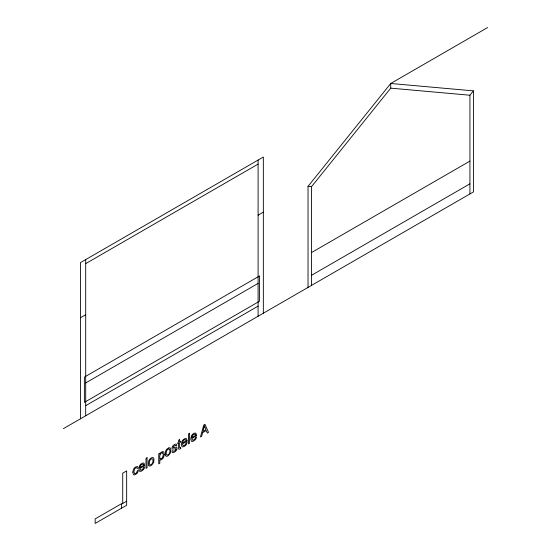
<?xml version="1.0" encoding="UTF-8"?>
<svg xmlns="http://www.w3.org/2000/svg" width="551" height="551" viewBox="0 0 551 551"><rect width="100%" height="100%" fill="white"/><g stroke="black" fill="none" stroke-linecap="round" stroke-linejoin="round"><path stroke-width="0.83" d="M308.03 287.415L308.03 186.362L390.728 83.483L487.607 27.55M311.529 285.397L311.529 186.679L390.728 88.153L390.728 83.483L473.426 90.874L473.426 191.927L63.393 428.657M469.927 193.945L469.927 95.227L473.426 90.874M85.694 263.633L258.095 164.102M80.446 317.755L85.694 314.724M258.095 215.193L263.344 212.163M85.694 382.938L258.095 283.4M311.529 252.551L469.927 161.106M85.694 405.674L258.095 306.136M311.529 275.293L469.927 183.841M186.121 440.869L182.429 442.997A2.672 1.543 -60 0 1 183.683 440.366A2.672 1.543 -60 0 1 185.701 439.788A2.948 1.701 -60 0 1 186.086 440.89M191.865 437.549L195.557 435.421A2.948 1.701 -60 0 0 195.164 434.298M121.406 504.248L126.654 501.217M390.728 88.153L469.927 95.227M308.03 186.362L311.529 186.679M159.99 458.391L159.714 457.213A7.28 4.208 -60 0 1 159.714 456.545L159.873 455.436A2.858 1.653 -60 0 1 160.238 454.465A2.314 1.336 -60 0 1 162.745 452.915M180.797 448.335L180.638 447.343A5.42 3.127 -60 0 1 180.122 447.688L179.598 447.405L179.585 442.694L180.638 442.088L180.638 441.11L179.585 441.723L179.585 439.188L178.524 440.531L178.524 442.329L177.739 442.79L177.739 443.762L178.524 443.307L178.655 448.907A1.377 0.792 -60 0 0 178.889 449.155L179.027 449.203A1.557 0.895 -60 0 0 179.275 449.203L179.722 449.051A5.283 3.051 -60 0 0 180.79 448.335M263.344 313.209L263.344 157.028L80.446 262.627L80.446 418.808M258.095 160.059L258.095 316.246M122.721 503.49L122.721 473.178L126.654 470.905L126.654 505.26L95.151 523.45L95.151 518.904L121.406 503.745L121.406 508.291M85.694 259.59L85.694 415.778M143.205 464.314A2.672 1.543 -60 0 0 141.187 464.899A2.672 1.543 -60 0 0 139.926 467.537L143.625 465.402A2.948 1.701 -60 0 0 143.239 464.279M149.073 465.795A3.747 2.163 -60 0 1 148.522 465.092L148.646 461.132A3.554 2.052 -60 0 1 149.231 459.927A4.353 2.514 -60 0 1 151.511 457.847A3.967 2.287 -60 0 1 153.309 457.729A3.94 2.273 -60 0 1 153.956 458.707L153.708 462.503L151.298 465.478A5.358 3.092 -60 0 1 150.878 465.705L150.719 465.774A3.878 2.238 -60 0 1 149.066 465.802M162.69 457.199A2.328 1.343 -60 0 1 159.948 458.432M162.669 457.192A2.294 1.322 -60 0 0 162.841 456.807L163.179 455.126A7.315 4.222 -60 0 0 163.172 454.293L162.986 453.445A2.569 1.481 -60 0 0 162.683 453.012M168.331 448.059A3.94 2.273 -60 0 1 170.831 448.962L170.583 452.764L168.165 455.739A5.358 3.092 -60 0 1 167.745 455.966L167.594 456.035A3.878 2.238 -60 0 1 165.934 456.063A3.747 2.163 -60 0 1 165.396 455.353L165.514 451.393A3.554 2.052 -60 0 1 166.099 450.188A4.353 2.514 -60 0 1 168.379 448.108M169.405 449.189A2.824 1.632 -60 0 1 169.825 449.926L169.915 450.436A6.095 3.52 -60 0 1 169.928 450.739A7.184 4.146 -60 0 1 169.928 451.248L169.632 452.784A2.404 1.384 -60 0 1 169.398 453.308A2.548 1.467 -60 0 1 166.719 454.857A2.555 1.474 -60 0 1 166.402 454.43L166.202 453.432A6.991 4.036 -60 0 1 166.202 452.764L166.443 451.393A2.459 1.419 -60 0 1 166.726 450.739M166.719 450.739A2.555 1.474 -60 0 1 169.398 449.196M191.858 437.556A2.672 1.543 -60 0 1 193.119 434.918A2.672 1.543 -60 0 1 195.137 434.34M144.679 465.505L139.885 468.598L140.643 470.113A2.569 1.481 -60 0 0 141.297 470.127L142.447 469.466A2.252 1.302 -60 0 0 142.812 469.066A2.128 1.226 -60 0 0 143.129 468.584L143.618 467.358L144.651 466.945L144.272 468.164A3.54 2.046 -60 0 1 143.487 469.507L141.855 470.926L140.34 471.422A3.712 2.142 -60 0 1 139.458 471.084L138.831 468.963L139.465 466.036A3.947 2.28 -60 0 1 139.871 465.299A3.754 2.17 -60 0 1 140.601 464.355L142.103 463.253L143.439 463.019A3.878 2.238 -60 0 1 144.066 463.35L144.679 465.505M187.175 440.972L182.374 444.065L183.132 445.58A2.569 1.481 -60 0 0 183.786 445.601L184.936 444.933A2.252 1.302 -60 0 0 185.308 444.533A2.128 1.226 -60 0 0 185.625 444.051L186.107 442.825L187.14 442.412L186.761 443.631A3.54 2.046 -60 0 1 185.983 444.974L184.351 446.4L182.829 446.889A3.712 2.142 -60 0 1 181.947 446.551L181.32 444.43L181.954 441.503A3.947 2.28 -60 0 1 182.36 440.766A3.754 2.17 -60 0 1 183.09 439.822L184.599 438.72L185.935 438.486A3.878 2.238 -60 0 1 186.555 438.816L187.175 440.972M196.611 435.524L191.81 438.617L192.568 440.132A2.569 1.481 -60 0 0 193.222 440.153L194.372 439.484A2.252 1.302 -60 0 0 194.744 439.085A2.128 1.226 -60 0 0 195.061 438.603L195.543 437.377L196.576 436.964L196.204 438.183A3.54 2.046 -60 0 1 195.419 439.526L193.787 440.952L192.265 441.441A3.712 2.142 -60 0 1 191.383 441.103L190.756 438.982L191.39 436.055A3.947 2.28 -60 0 1 191.796 435.318A3.754 2.17 -60 0 1 192.533 434.374L194.035 433.272L195.371 433.038A3.878 2.238 -60 0 1 195.991 433.368L196.611 435.552M132.825 472.111L133.425 474.569A3.705 2.135 -60 0 0 134.045 474.893A3.595 2.08 -60 0 0 134.534 474.914L136.669 473.75A3.513 2.025 -60 0 0 137.64 472.489A3.402 1.963 -60 0 0 137.929 471.904L138.356 470.334L137.302 470.761L136.751 472.407A2.094 1.205 -60 0 1 136.269 473.013L135.119 473.695A2.225 1.288 -60 0 1 134.644 473.695L133.872 471.759L134.651 468.942A2.266 1.309 -60 0 1 135.133 468.391L135.312 468.233A2.851 1.646 -60 0 1 135.828 467.902L136.083 467.799A1.873 1.081 -60 0 1 136.793 467.916C137.151 469.273 138.824 467.661 137.784 466.855A3.051 1.763 -60 0 0 137.013 466.518L135.484 467.062A4.325 2.493 -60 0 0 134.182 468.247L134.017 468.46A3.216 1.86 -60 0 0 133.459 469.383L132.825 472.111M153.054 460.987L152.765 462.523A2.404 1.384 -60 0 1 152.531 463.047A2.548 1.467 -60 0 1 149.851 464.596A2.555 1.474 -60 0 1 149.535 464.169L149.328 463.171A6.991 4.036 -60 0 1 149.328 462.503L149.576 461.132A2.459 1.419 -60 0 1 149.851 460.478A2.555 1.474 -60 0 1 152.531 458.935A2.824 1.632 -60 0 1 152.958 459.665L153.047 460.175A6.095 3.52 -60 0 1 153.061 460.478A7.184 4.146 -60 0 1 153.054 460.987M164.219 454.733L164.102 455.553A5.248 3.03 -60 0 1 163.888 456.373L163.585 457.158A3.554 2.052 -60 0 1 162.876 458.322L162.366 458.9A3.609 2.08 -60 0 1 161.347 459.672L161.216 459.734A2.727 1.57 -60 0 1 160.513 459.892A3.141 1.811 -60 0 1 159.811 459.63L159.811 463.239L158.757 463.852L158.757 453.742L159.762 453.163L159.762 454.162L160.224 453.301A2.886 1.667 -60 0 1 160.534 452.874L162.159 451.73A3.402 1.963 -60 0 1 163.647 452.02L163.929 452.461A5.682 3.285 -60 0 1 164.198 453.452L164.232 453.928A7.067 4.077 -60 0 1 164.219 454.733M202.589 432.7L201.673 436.275L200.447 436.977L203.753 425.028L205.006 424.304L208.492 432.335L207.259 433.045L206.288 430.565L202.589 432.7M203.856 427.941L202.92 431.412L205.936 429.67L204.387 425.696A13.92 8.038 -60 0 1 203.856 427.941M175.907 449.533L175.053 450.684L173.655 451.324A1.756 1.012 -60 0 1 173.172 451.111C172.924 449.754 171.258 451.531 172.284 452.261A2.803 1.619 -60 0 0 172.697 452.543A2.665 1.543 -60 0 0 173.048 452.591L173.971 452.35A6.86 3.96 -60 0 0 174.722 451.951L175.239 451.579A4.091 2.362 -60 0 0 175.859 451L176.368 450.346A2.603 1.501 -60 0 0 176.74 449.65A2.81 1.619 -60 0 0 176.878 449.299A2.493 1.439 -60 0 0 177.05 448.321A2.893 1.674 -60 0 0 177.036 448.025L176.954 447.674A1.873 1.081 -60 0 0 176.802 447.412A2.183 1.26 -60 0 0 176.313 447.171L173.228 447.639A0.833 0.482 -60 0 1 173.172 446.902L175.197 445.346A1.529 0.882 -60 0 1 175.652 445.614C176.492 446.944 177.463 443.858 175.783 444.106A3.96 2.287 -60 0 0 175.356 444.182L174.708 444.43A6.33 3.657 -60 0 0 174.233 444.691A4.58 2.645 -60 0 0 173.434 445.291A4.601 2.659 -60 0 0 173.234 445.49L172.759 446.048A2.335 1.35 -60 0 0 172.325 448.969A2.101 1.212 -60 0 0 172.663 449.127L175.872 448.686A0.82 0.468 -60 0 1 175.976 448.872L175.989 448.962A1.13 0.654 -60 0 1 175.907 449.533M259.411 276.037L84.386 377.091L84.386 402.354L259.411 301.301L259.411 276.037M147.055 457.764L146.001 458.37L146.001 468.412L147.055 467.806L147.055 457.764M189.544 433.231L188.49 433.837L188.49 443.886L189.544 443.273L189.544 433.231"/></g></svg>
